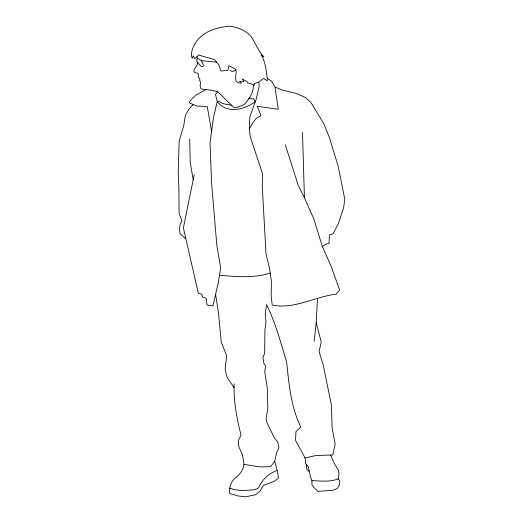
<?xml version="1.0" encoding="UTF-8"?>
<svg xmlns="http://www.w3.org/2000/svg" width="523" height="523" viewBox="0 0 523 523"><rect width="100%" height="100%" fill="white"/><g stroke="black" fill="none" stroke-linecap="round" stroke-linejoin="round"><path stroke-width="0.78" d="M330.484 455.043L334.354 463.535L338.669 470.602L338.897 474.224L338.185 478.82L339.8 480.833L339.44 484.795L337.518 488.292L333.125 490.228L318.095 491.372L313.977 487.606L311.943 484.841L311.924 480.689L310.42 476.518L308.25 466.555L305.739 463.888L305.053 457.932L295.547 440.373L295.979 431.599L300.817 426.99C290.768 406.717 289.036 384.215 286.65 362.164C280.759 342.748 275.601 322.953 266.606 304.68L265.168 314.251L266.044 321.553L264.919 329.993L264.677 353.234L262.971 357.418L263.801 363.308L265.442 365.538L264.815 372.16L267.266 387.863L267.815 408.45L266.115 418.433L266.488 421.675L274.314 437.823L277.746 442.092L278.922 447.714L276.425 453.225L274.706 461.43C276.36 466.941 277.988 472.557 278.347 478.264L274.608 481.108L263.187 485.553L259.924 491.247L255.662 494.725L245.588 496.85L237.73 495.915L229.754 493.457C228.943 488.031 230.61 482.951 234.16 478.813C239.273 475.427 243.215 470.589 244.019 464.352L242.535 455.01L238.691 446.243L238.318 440.556L241.044 435.228C236.756 418.439 233.526 401.233 234.108 383.836M267.273 78.365L267.201 80.921L263.755 78.398L258.539 82.333L254.198 83.503L254.296 85.412L250.38 83.445L247.68 83.052L246.934 81.536L242.299 79.051L243.803 81.575L241.868 81.856L239.547 81.307L241.018 83.105L237.625 82.641L236.115 81.039C234.709 77.195 236.971 73.161 235.736 69.356L228.924 65.695L227.891 70.285L220.915 71.03L218.712 64.649L214.476 59.609L198.577 55.02L194.785 58.851L193.255 55.745L192.183 58.406C189.921 52.012 193.641 45.619 197.197 40.493C204.957 30.707 217.522 27.353 229.434 26.15C237.481 27.261 245.712 30.223 251.105 36.551C255.531 43.298 258.244 50.947 263.834 56.876L261.147 54.889C265.527 62.015 266.037 70.33 267.273 78.365L271.64 81.209L275.013 87.079L278.288 109.274L257.309 106.332L260.944 115.812L256.362 118.198L252.609 123.245L249.334 128.913L250.236 136.843L262.481 173.531L262.265 186.384L265.978 253.511L269.744 269.469L271.404 281.603L271.169 296.025L272.215 305.092C294.201 309.531 314.493 296.822 335.949 294.174L339.643 289.997L330.752 265.377L322.456 246.745L313.859 218.98L304.432 197.805L298.13 185.024L285.29 144.766M249.334 128.913L249.909 116.688L256.152 99.305L259.094 86.537L259.153 83.889L258.539 82.333M314.146 341.264L316.193 322.626L317.507 298.326M253.341 84.935C253.688 92.754 249.111 99.174 244.117 104.698L236.677 107.535L234.095 107.731L217.764 91.747L211.449 90.204L201.891 89.145L200.793 88.361L200.093 85.687L200.649 82.438L199.511 80.104L199.923 78.738L198.472 77.404L198.197 73.41L194.713 72.507L193.915 71.278L194.033 69.86L197.086 64.865L197.766 62.793M194.223 174.76L183.377 227.936L198.309 293.122L201.819 294.279L202.473 296.966L206.337 298.45L206.971 304.981L212.92 305.922L218.268 282.668L220.713 267.907L216.868 245.745L211.606 183.41L210.03 142.818L213.456 117.642L217.254 101.593L215.496 94.48L217.764 91.747M235.736 69.356L235.193 70.37L233.35 71.246L231.774 71.409L229.924 70.206M274.706 461.43L270.541 466.673L259.604 466.908L244.019 464.352M193.268 104.522L189.136 108.849L185.364 115.348L183.808 125.259L179.154 141.295L178.219 172.642L178.873 187.443L179.075 213.044L182.063 221.373L180.213 223.602L179.448 229.597L180.265 233.938L185.6 238.521M322.456 246.745L325.613 244.182L328.941 243.483L329.536 234.749L333.001 233.905L338.368 223.654L343.591 208.004L344.781 199.224L338.204 166.347L329.412 137.575L323.907 123.938L310.989 102.508L305.419 97.448L295.672 93.264L282.963 90.257L275.013 87.079M276.791 470.491C267.724 474.139 262.624 479.323 258.349 488.044L254.891 489.757L241.221 490.626L234.409 489.613L229.734 488.175M206.167 89.538L195.589 95.317L189.757 101.168L189.594 103.018L196.949 106.025L207.245 106.555L211.599 131.306M197.511 58.877L196.726 59.262L197.086 61.877L200.884 66.212L202.767 66.578L203.388 65.467L202.525 62.727L200.917 60.204L199.217 59.073L197.511 58.877L196.994 56.621M338.185 478.82C330.006 482.396 320.625 480.8 311.924 480.689M270.241 273.098C253.845 278.249 236.344 276.726 219.49 275.288M305.053 457.932L316.199 455.494L332.798 454.964L335.151 444.249L332.079 427.526L331.458 405.325L323.188 364.891L319.056 351.508L321.285 342.205L316.193 322.626M248.83 98.762L253.57 98.795L255.263 101.606C244.555 109.954 226.583 114.112 217.254 101.593L219.006 101.037C222.334 104.888 227.479 103.855 231.787 105.463M201.218 60.668L216.594 62.126M309.335 471.537L306.87 469.523L306.413 464.601M234.082 387.661L227.06 377.305L225.158 369.009L226.668 355.745L221.203 342.009L218.503 312.931L215.594 294.292M193.177 179.775L190.189 162.215L189.705 139.053M302.484 132.541L304.432 197.805"/></g></svg>
